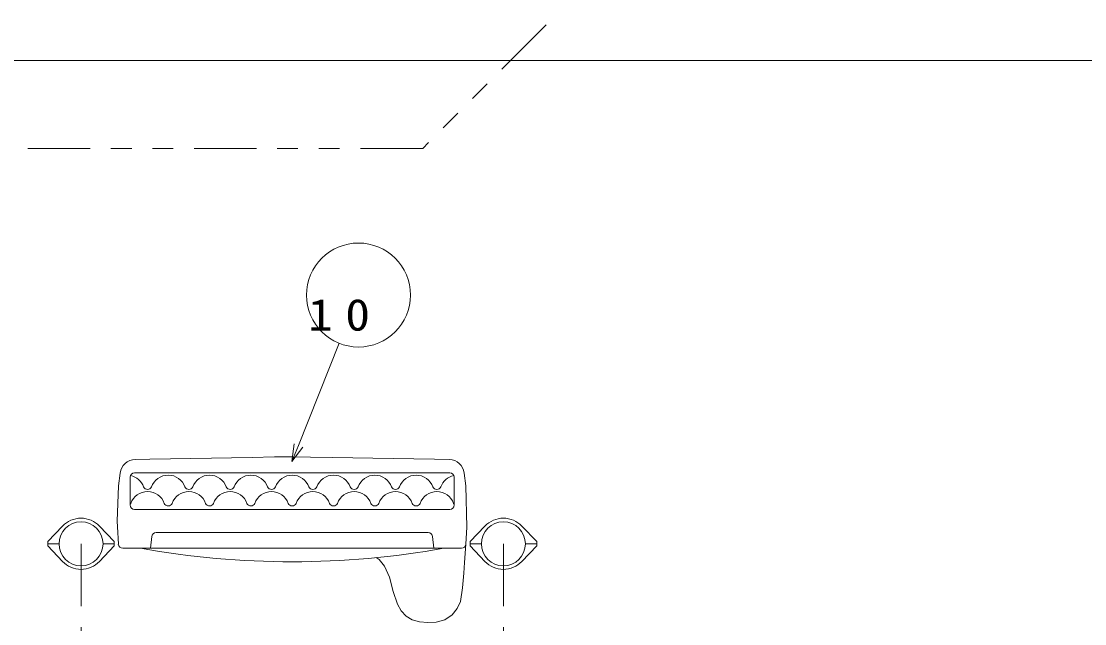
# Model space of a CAD drawing. Units: millimetres on the paper. Extents: x 0 to 420, y -594 to 297.
# Drawn here: x 130.4 to 181.6, y 193.2 to 222.2 of the extents above; entities that cross this region are included whole.
import ezdxf

# ---------------------------------------------------------------- set-up
doc = ezdxf.new("R2010")
doc.units = ezdxf.units.MM
doc.linetypes.add('USER2', pattern=[6, 3, -1, 1, -1])
doc.linetypes.add('USER3', pattern=[8, 3, -1, 1, -1, 1, -1])
for name, color, linetype, lineweight in [('2D_DIMENSION', 7, 'Continuous', 13), ('2D_OUTLINE', 7, 'USER3', 13), ('AM_5', 7, 'Continuous', 13), ('FOOTING_C', 7, 'USER2', 13), ('KBCOPA01$0$2D_KBPANEL', 7, 'Continuous', 13)]:
    doc.layers.add(name, color=color, linetype=linetype, lineweight=lineweight)
doc.styles.add('ＭＳ ゴシック', font='')
doc.styles.get('ＭＳ ゴシック').set_extended_font_data('MS Gothic')

msp = doc.modelspace()

# ---------------------------------------------------------------- linework, layer by layer
at = {"layer": '2D_DIMENSION'}
msp.add_line((194.679, 220.266), (56.406, 220.266), dxfattribs=at)
msp.add_line((194.679, 220.266), (56.406, 220.266), dxfattribs=at)
at = {"layer": '2D_OUTLINE'}
for p, q in [((183.933, 250.265), (149.715, 216.046)), ((149.715, 216.046), (123.538, 216.046))]:
    msp.add_line(p, q, dxfattribs=at)
at = {"layer": 'AM_5'}
for p, q in [((145.699, 206.677), (143.736, 201.766)), ((143.528, 201.849), (143.426, 200.993)), ((143.736, 201.766), (143.426, 200.993)), ((143.426, 200.993), (143.943, 201.683))]:
    msp.add_line(p, q, dxfattribs=at)
msp.add_circle((146.626, 208.998), 2.5, dxfattribs=at)
at = {"layer": 'FOOTING_C'}
for p, q in [((133.277, 197.043), (133.277, 181.864)), ((153.609, 197.043), (153.609, 181.864))]:
    msp.add_line(p, q, dxfattribs=at)
at = {"layer": 'KBCOPA01$0$2D_KBPANEL'}
for p, q in [((135.884, 201.093), (136.587, 201.104)), ((136.587, 201.104), (137.581, 201.121)), ((137.581, 201.121), (138.551, 201.137)), ((138.551, 201.137), (139.55, 201.156)), ((139.55, 201.156), (140.52, 201.172)), ((140.52, 201.172), (141.507, 201.188)), ((141.507, 201.188), (142.59, 201.214)), ((142.59, 201.214), (143.437, 201.228)), ((143.437, 201.228), (144.314, 201.207)), ((144.314, 201.207), (145.364, 201.188)), ((145.364, 201.188), (146.353, 201.172)), ((146.353, 201.172), (147.322, 201.156)), ((147.322, 201.156), (148.323, 201.137)), ((148.323, 201.137), (149.293, 201.121)), ((149.293, 201.121), (150.287, 201.104)), ((150.287, 201.104), (150.99, 201.093)), ((135.083, 199.825), (135.161, 200.445)), ((135.646, 200.238), (135.646, 198.909)), ((135.858, 200.449), (151.016, 200.449)), ((151.227, 200.238), (151.227, 198.909)), ((151.713, 200.445), (151.791, 199.825)), ((135.024, 198.125), (135.083, 199.825)), ((151.791, 199.825), (151.845, 197.839)), ((151.016, 198.698), (135.858, 198.698)), ((135.029, 197.858), (135.024, 198.125)), ((132.387, 197.893), (131.676, 197.149)), ((134.877, 197.149), (134.167, 197.893)), ((135.073, 197.027), (135.029, 197.858)), ((136.893, 197.578), (149.98, 197.578)), ((151.845, 197.839), (151.788, 197.024)), ((152.706, 197.893), (151.995, 197.149)), ((155.197, 197.149), (154.486, 197.893)), ((131.676, 197.149), (131.676, 196.937)), ((132.218, 197.043), (131.676, 197.043)), ((134.335, 197.043), (134.877, 197.043)), ((134.877, 196.937), (134.877, 197.149)), ((136.683, 197.388), (136.623, 196.827)), ((150.191, 197.388), (150.251, 196.827)), ((151.788, 197.024), (151.728, 196.151)), ((152.526, 197.043), (151.984, 197.043)), ((151.995, 197.149), (151.995, 196.937)), ((154.654, 197.043), (155.197, 197.043)), ((155.197, 196.937), (155.197, 197.149)), ((131.676, 196.937), (132.387, 196.194)), ((134.167, 196.194), (134.877, 196.937)), ((151.577, 196.827), (135.284, 196.827)), ((151.995, 196.937), (152.706, 196.194)), ((154.486, 196.194), (155.197, 196.937)), ((147.621, 196.289), (147.478, 196.378)), ((147.88, 195.968), (147.621, 196.289)), ((148.11, 195.44), (147.88, 195.968)), ((151.728, 196.151), (151.688, 195.634)), ((148.287, 194.747), (148.11, 195.44)), ((151.688, 195.634), (151.63, 194.928)), ((151.63, 194.928), (151.527, 194.275)), ((148.5, 194.137), (148.287, 194.747)), ((148.685, 193.828), (148.5, 194.137)), ((151.372, 193.929), (151.129, 193.634)), ((151.527, 194.275), (151.372, 193.929)), ((148.917, 193.566), (148.685, 193.828)), ((149.211, 193.386), (148.917, 193.566)), ((149.56, 193.286), (149.211, 193.386)), ((150.774, 193.386), (150.357, 193.276)), ((151.129, 193.634), (150.774, 193.386)), ((149.96, 193.265), (149.56, 193.286)), ((150.357, 193.276), (149.96, 193.265))]:
    msp.add_line(p, q, dxfattribs=at)
for centre in [(133.277, 197.043), (153.596, 197.043)]:
    msp.add_circle(centre, 1.058, dxfattribs=at)
for centre, radius, start, end in [((135.896, 200.352), 0.741, 90.9496, 172.7939), ((150.978, 200.352), 0.741, 7.2061, 89.0478), ((135.858, 200.238), 0.212, 90, 180), ((135.485, 199.488), 0.854, 19.5136, 77.8765), ((137.473, 199.488), 0.854, 19.5136, 160.4864), ((139.461, 199.488), 0.854, 19.5136, 160.4864), ((141.449, 199.488), 0.854, 19.5136, 160.4864), ((143.437, 199.488), 0.854, 19.5136, 160.4864), ((145.425, 199.488), 0.854, 19.5136, 160.4864), ((147.413, 199.488), 0.854, 19.5136, 160.4864), ((149.401, 199.488), 0.854, 19.5136, 160.4864), ((151.389, 199.488), 0.854, 102.1235, 160.4864), ((151.016, 200.238), 0.212, 0, 90), ((136.479, 198.698), 0.854, 19.5136, 160.4864), ((136.479, 199.868), 0.212, 206.6273, 270), ((136.479, 199.868), 0.212, 270, 333.3727), ((138.467, 198.698), 0.854, 19.5136, 160.4864), ((138.467, 199.868), 0.212, 206.6273, 270), ((138.467, 199.868), 0.212, 270, 333.3727), ((140.455, 198.698), 0.854, 19.5136, 160.4864), ((140.455, 199.868), 0.212, 206.6273, 270), ((140.455, 199.868), 0.212, 270, 333.3727), ((142.443, 198.698), 0.854, 19.5136, 160.4864), ((142.443, 199.868), 0.212, 206.6273, 270), ((142.443, 199.868), 0.212, 270, 333.3727), ((144.431, 198.698), 0.854, 19.5136, 160.4864), ((144.431, 199.868), 0.212, 206.6273, 270), ((144.431, 199.868), 0.212, 270, 333.3727), ((146.419, 198.698), 0.854, 19.5136, 160.4864), ((146.419, 199.868), 0.212, 206.6273, 270), ((146.419, 199.868), 0.212, 270, 333.3727), ((148.407, 198.698), 0.854, 19.5136, 160.4864), ((148.407, 199.868), 0.212, 206.6273, 270), ((148.407, 199.868), 0.212, 270, 333.3727), ((150.395, 198.698), 0.854, 19.5136, 160.4864), ((150.395, 199.868), 0.212, 206.6273, 270), ((150.395, 199.868), 0.212, 270, 333.3727), ((135.485, 199.078), 0.212, 319.5971, 333.3727), ((135.858, 198.909), 0.212, 180, 270), ((137.473, 199.078), 0.212, 206.6273, 270), ((137.473, 199.078), 0.212, 270, 333.3727), ((139.461, 199.078), 0.212, 206.6273, 270), ((139.461, 199.078), 0.212, 270, 333.3727), ((141.449, 199.078), 0.212, 206.6273, 270), ((141.449, 199.078), 0.212, 270, 333.3727), ((143.437, 199.078), 0.212, 206.6273, 270), ((143.437, 199.078), 0.212, 270, 333.3727), ((145.425, 199.078), 0.212, 206.6273, 270), ((145.425, 199.078), 0.212, 270, 333.3727), ((147.413, 199.078), 0.212, 206.6273, 270), ((147.413, 199.078), 0.212, 270, 333.3727), ((149.401, 199.078), 0.212, 206.6273, 270), ((149.401, 199.078), 0.212, 270, 333.3727), ((151.016, 198.909), 0.212, 270, 0), ((151.389, 199.078), 0.212, 206.6273, 220.4029), ((133.277, 197.043), 1.23, 43.6687, 136.3313), ((153.596, 197.043), 1.23, 43.6687, 136.3313), ((136.893, 197.366), 0.212, 89.9862, 173.9275), ((149.98, 197.366), 0.212, 6.0725, 90), ((135.284, 197.038), 0.212, 183.0295, 270), ((151.577, 197.038), 0.212, 270, 356.0385), ((143.436, 237.746), 41.565, 259.8892, 280.1108), ((133.277, 197.043), 1.23, 223.6632, 316.3368), ((153.596, 197.043), 1.23, 223.6632, 316.3368)]:
    msp.add_arc(centre, radius, start, end, dxfattribs=at)

# ---------------------------------------------------------------- texts
at = {"layer": 'AM_5', "insert": (144.196, 207.262), "char_height": 1.527, "attachment_point": 7, "style": 'ＭＳ ゴシック'}
msp.add_mtext('\\T1.5;\\W1.15;10', dxfattribs=at)

doc.saveas('drawing.dxf')
